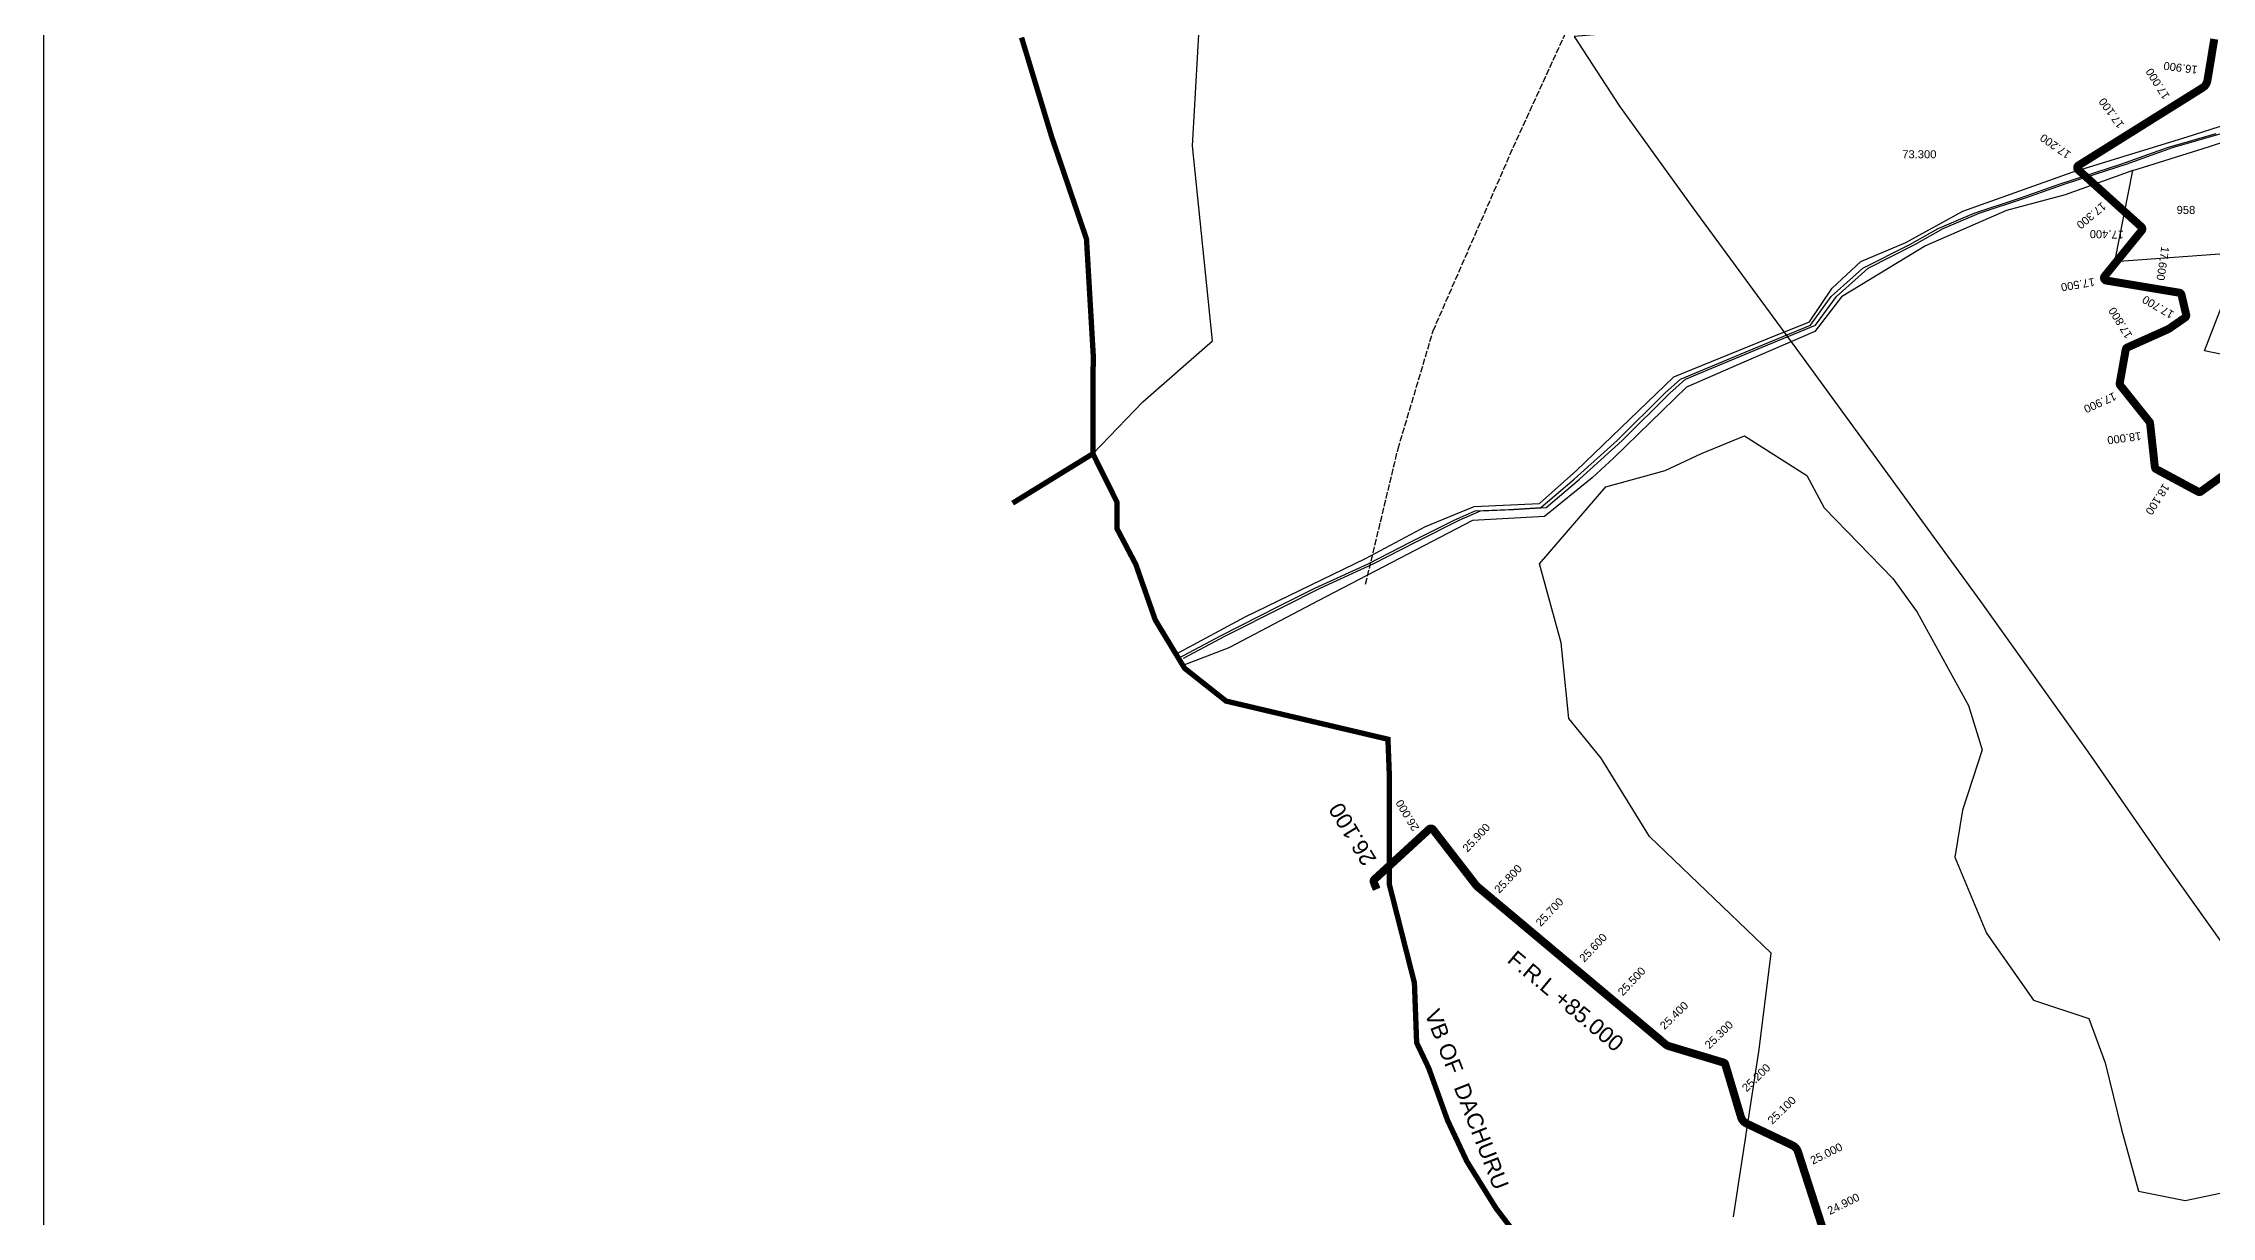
# Model space of a CAD drawing. Header units: inches. Extents: x 339104 to 349025, y 1581789 to 1595836.
# Drawn here: x 339104 to 343169, y 1587250 to 1589449 of the extents above; entities that cross this region are included whole.
import ezdxf

# ---------------------------------------------------------------- set-up
doc = ezdxf.new("R2010")
doc.units = ezdxf.units.IN
doc.header["$MEASUREMENT"] = 0
doc.header["$PDMODE"] = 32
doc.header["$PDSIZE"] = 5
for name, pattern in [('ACAD_ISO02W100', [15, 12, -3]), ('ACAD_ISO03W100', [30, 12, -18]), ('BORDER', [1.75, 0.5, -0.25, 0.5, -0.25, 0, -0.25])]:
    doc.linetypes.add(name, pattern=pattern)
for name, color, linetype in [('BLOCK', 7, 'Continuous'), ('C LINE COO', 6, 'Continuous'), ('CARTTRACK', 30, 'ACAD_ISO02W100'), ('HILL', 8, 'Continuous'), ('SURVEY_BND', 7, 'Continuous'), ('SURVEY_NO', 7, 'Continuous'), ('ZTEXT', 7, 'Continuous')]:
    doc.layers.add(name, color=color, linetype=linetype)
doc.layers.add('ROAD', color=1, linetype='Continuous', lineweight=25)
doc.layers.add('VILL_BOUNDARY', color=6, linetype='BORDER', lineweight=30)
doc.styles.get("Standard").update_dxf_attribs({"font": 'arial.ttf'})

msp = doc.modelspace()

# ---------------------------------------------------------------- linework, layer by layer
at = {"layer": 'BLOCK', "color": 1, "const_width": 15}
for points in [[(343199.6, 1588645.8), (343148.9, 1588609.3, -0.287003), (343143.6, 1588609), (343065.2, 1588651.2, -0.246715), (343062.6, 1588655.1), (343053.6, 1588737.3, 0.142305), (343052.5, 1588739.9), (342997.7, 1588808.3, -0.216231), (342996.7, 1588812.3), (343008, 1588875.5, -0.247975), (343010.9, 1588879.2), (343086.8, 1588913.2, 0.046263), (343090, 1588915), (343119.2, 1588935.3, 0.307323), (343121.3, 1588940.5), (343112.5, 1588978.1, 0.303166), (343108.5, 1588981.9), (342971.5, 1589004.7, -0.575061), (342968.4, 1589012.8), (343037.9, 1589098.4, 0.398946), (343037.4, 1589105.2), (342918.6, 1589212.5, -0.498056), (342919.3, 1589220.4), (343152, 1589366, 0.214898), (343161.1, 1589379.7), (343174, 1589457.3, 0.142013)], [(341603.7, 1587863.8), (341598.3, 1587876.8, -0.31456), (341599.6, 1587882.4), (341702, 1587976.3, -0.439177), (341709.3, 1587975.7), (341789.7, 1587871.7, 0.053898), (341792.7, 1587868.6), (342144.7, 1587573.6, 0.10155), (342151.8, 1587569.7), (342253.8, 1587539, -0.252148), (342257.2, 1587535.6), (342286.6, 1587437, 0.212374), (342297.2, 1587424.6), (342383.1, 1587383.8, -0.206644), (342393.5, 1587371.9), (342444.5, 1587213.8, 0.125705)]]:
    msp.add_lwpolyline(points, format="xyb", dxfattribs=at)
at = {"layer": 'BLOCK', "color": 2}
for p in [(343163.6, 1589394.6), (343094.4, 1589330), (343009.6, 1589276.9), (342924.8, 1589223.9), (342981, 1589156.1), (343027.5, 1589085.5), (342968.2, 1589006.9), (343066.1, 1588989), (343113.8, 1588931.5), (343025.3, 1588885.7), (343004.5, 1588799.8), (343055.8, 1588717), (343094.1, 1588635.6), (341685.4, 1587961.1), (341611.7, 1587893.5), (341751.7, 1587920.9), (341818.3, 1587847.1), (341895, 1587782.9), (341971.6, 1587718.6), (342048.3, 1587654.4), (342124.9, 1587590.2), (342215, 1587550.7), (342272.8, 1587483.4), (342328.7, 1587409.7), (342400.7, 1587349.5), (342431.4, 1587254.4)]:
    msp.add_point(p, dxfattribs=at)
at = {"layer": 'C LINE COO', "color": 0}
msp.add_lwpolyline([(339104, 1595835.5), (339104, 1581788.9), (349025.1, 1581788.9), (349025.1, 1595835.5), (339104, 1595835.5)], dxfattribs=at)
at = {"layer": 'CARTTRACK'}
msp.add_lwpolyline([(341582.9, 1588435.9), (341643.7, 1588689), (341709.5, 1588910.2), (341853.6, 1589240.4), (341970.4, 1589495.9), (342025.3, 1589623.1), (342154.7, 1589857.4), (342269.7, 1590058.6), (342334.7, 1590136.1), (342342.5, 1590176.9), (342329.4, 1590216.3), (342343.1, 1590319.2), (342402.1, 1590487.6), (342422.6, 1590579.2), (342514.8, 1590695.3), (342556.1, 1590776.8)], dxfattribs=at)
at = {"layer": 'HILL', "ltscale": 0.0001}
msp.add_lwpolyline([(342272.9, 1587250.1), (342320.5, 1587563.7), (342343.3, 1587743.9), (342115.4, 1587962.6), (342024.4, 1588109.7), (341964.1, 1588184), (341949.5, 1588325.7), (341909.2, 1588473.9), (342033.2, 1588617.9), (342144.6, 1588648.5), (342212.6, 1588680.3), (342293.2, 1588713.8), (342410.3, 1588639.4), (342442.3, 1588578.8), (342571.6, 1588446.3), (342617.2, 1588383.2), (342713.4, 1588208), (342739.1, 1588125.2), (342701.7, 1588011.8), (342687.8, 1587924.2), (342746.7, 1587781.2), (342835.3, 1587656.2), (342939, 1587621.3), (342969.7, 1587538.5), (343000.2, 1587413.8), (343031.9, 1587298.2), (343119.6, 1587280.6), (343223.5, 1587302.5)], dxfattribs=at)
at = {"layer": 'ROAD'}
for points in [[(341232.1, 1588296.8), (341310.7, 1588338.9), (341420.3, 1588394.1), (341488, 1588428), (341587.5, 1588473.5), (341667.9, 1588514.9), (341748.9, 1588555.5), (341788.6, 1588572.9), (341850.8, 1588575.5), (341911.7, 1588579.2), (341974.1, 1588632.5), (342054.6, 1588705.1), (342143.7, 1588793.6), (342173.2, 1588819.9), (342317, 1588879.7), (342417, 1588921), (342455.9, 1588974.6), (342496.6, 1589011), (342515.4, 1589027.9), (342603.1, 1589072.5), (342656.1, 1589102.2), (342723.8, 1589130.8), (342810.6, 1589159.7), (342885, 1589186.2), (342998.9, 1589222.8), (343086.2, 1589253.8), (343177.6, 1589280.3)], [(341241.6, 1588296.7), (341320.3, 1588338.9), (341429.9, 1588394), (341497.6, 1588428), (341597.1, 1588473.5), (341677.4, 1588514.9), (341758.5, 1588555.4), (341798.2, 1588572.9), (341860.4, 1588575.5), (341921.3, 1588579.2), (341983.7, 1588632.5), (342064.2, 1588705), (342153.3, 1588793.6), (342182.8, 1588819.8), (342326.6, 1588879.7), (342426.6, 1588920.9), (342465.5, 1588974.6), (342506.2, 1589011), (342525, 1589027.9), (342612.7, 1589072.4), (342665.7, 1589102.1), (342733.4, 1589130.8), (342820.2, 1589159.7), (342894.6, 1589186.2), (343008.5, 1589222.8), (343095.8, 1589253.8), (343187.2, 1589280.3)]]:
    msp.add_lwpolyline(points, dxfattribs=at)
at = {"layer": 'SURVEY_BND'}
for points in [[(341071.7, 1588680.2), (341165.2, 1588777.5), (341295.6, 1588891.9), (341280.2, 1589044.1), (341258.5, 1589257.5), (341273.8, 1589532.9), (341280.5, 1589592.8), (341389.7, 1589605.1), (341383.7, 1589753.1), (341302.5, 1589908.9), (341153.9, 1590056.3), (341001.9, 1590231.5), (340889.6, 1590396.2), (340770.1, 1590585.4), (340741.3, 1590628.8), (340510.8, 1590643.9), (340453.8, 1590642.7), (340423, 1590636.3)], [(343120.4, 1589827.6), (342994, 1589863.9), (342714, 1589776.7), (342467.7, 1589603), (342225.9, 1589573.2), (342064.6, 1589469.4), (341973.6, 1589462.2), (342058.6, 1589331.7), (342196.4, 1589141.3), (342403.2, 1588859.4), (342734.2, 1588404.8), (342937.5, 1588120.5), (343078.4, 1587917.7), (343189.4, 1587761.6), (343328.1, 1587562.8), (343355.6, 1587536.3), (343345.8, 1587486), (343498.3, 1587277.5), (343545.3, 1587204.7)], [(341227.2, 1588304.7), (341357.3, 1588374.2), (341582.7, 1588484), (341695.3, 1588543.5), (341786.5, 1588581.5), (341909.2, 1588587), (341978, 1588648.8), (342160.9, 1588824), (342335.8, 1588895.7), (342415.4, 1588927.2), (342457.6, 1588990.2), (342511.3, 1589040.7), (342595.8, 1589076.3), (342702.8, 1589135), (342907.7, 1589208.1), (343123.2, 1589274.2), (343355.7, 1589348.6), (343595.2, 1589403.7), (343642.7, 1589413.8), (343855, 1589440.8)], [(343226.9, 1589057.4), (342987.5, 1589039.5), (343021.3, 1589211.2), (343163.3, 1589255.6), (343257.7, 1589286.3)], [(343021.3, 1589211.2), (342894.4, 1589165.3), (342784.4, 1589135.7), (342632.4, 1589069.7), (342475, 1588974.3), (342424.8, 1588909.3), (342291.7, 1588851.9), (342184.6, 1588804.6), (342048.2, 1588672.6), (342007.5, 1588635.2), (341918.6, 1588562.7), (341783.1, 1588555.2), (341493.8, 1588404.5), (341326.4, 1588316.6), (341240.3, 1588283.2)], [(343366.8, 1588829.1), (343155.6, 1588873.2), (343226.9, 1589057.4)]]:
    msp.add_lwpolyline(points, dxfattribs=at)
at = {"layer": 'VILL_BOUNDARY', "color": 6, "linetype": 'ACAD_ISO03W100', "lineweight": -2, "ltscale": 3, "const_width": 10}
for points in [[(341924.9, 1587137.9), (341827.3, 1587266.1), (341772.8, 1587353.7), (341736.5, 1587430.8), (341701.3, 1587528.5), (341678.6, 1587576.1), (341674.4, 1587688.3), (341627.5, 1587872.5), (341627.4, 1588077.4), (341624.8, 1588145), (341321.3, 1588216.5), (341243.4, 1588278.1), (341188.6, 1588368.5), (341151.9, 1588473.1), (341116.6, 1588540.1), (341116.7, 1588589.5), (341071.7, 1588680.2), (341072.2, 1588866.4), (341059.6, 1589082.6), (340994.5, 1589273.6), (340937.9, 1589460.2)], [(341071.7, 1588680.2), (340921.1, 1588587.5)]]:
    msp.add_lwpolyline(points, dxfattribs=at)

# ---------------------------------------------------------------- texts
at = {"layer": 'BLOCK', "color": 0}
for s, rotation, p in [('17.000', 122.2344, (343091.2, 1589350.3)), ('16.900', 172.8157, (343143.5, 1589406.8)), ('17.100', 125.8685, (343005.9, 1589296.9)), ('17.200', 145.132, (342906.6, 1589244.1)), ('17.300', 220.0063, (342963.3, 1589152.7)), ('17.400', 178.9678, (343004.7, 1589098.1)), ('17.600', 261.5724, (343074.9, 1589069.4)), ('17.500', 189.4623, (342948.7, 1589009.7)), ('17.800', 121.7107, (343021.1, 1588901.9)), ('17.700', 149.8998, (343100.1, 1588945.4)), ('17.900', 204.5681, (342986, 1588795.9)), ('18.000', 187.6759, (343036.1, 1588720.9)), ('18.100', 237.3183, (343078.7, 1588625.7)), ('26.000', 120.9638, (341684.1, 1587978.6)), ('25.900', 46.6181, (341773.8, 1587932.1)), ('25.800', 46.6181, (341833.5, 1587854.9)), ('25.700', 46.6181, (341911.2, 1587792.7)), ('25.600', 46.6181, (341992.9, 1587726)), ('25.500', 46.6181, (342065.1, 1587662.8)), ('25.400', 44.1719, (342143.4, 1587599.5)), ('25.300', 44.1719, (342227.4, 1587563.5)), ('25.200', 44.1719, (342297.3, 1587483)), ('25.100', 44.1719, (342345.3, 1587422)), ('25.000', 26.353, (342421.3, 1587347.4)), ('24.900', 26.353, (342453.2, 1587253.1))]:
    msp.add_text(s, height=15, rotation=rotation, dxfattribs=at).set_placement(p)
msp.add_text('73.300', height=15, dxfattribs=at).set_placement((342589, 1589233.9))
at = {"layer": 'BLOCK', "color": 1}
for s, rotation, p in [('26.100', 121.3995, (341604.4, 1587920)), ('F.R.L +85.000', 320.0338, (341846.4, 1587728.5))]:
    msp.add_text(s, height=30, rotation=rotation, dxfattribs=at).set_placement(p)
at = {"layer": 'SURVEY_NO'}
msp.add_text('958', height=15, dxfattribs=at).set_placement((343103.4, 1589129.6))
at = {"layer": 'ZTEXT', "color": 5, "ltscale": 2}
msp.add_text('VB OF  DACHURU', height=30, rotation=291.4881, dxfattribs=at).set_placement((341693, 1587631.4))

doc.saveas('drawing.dxf')
